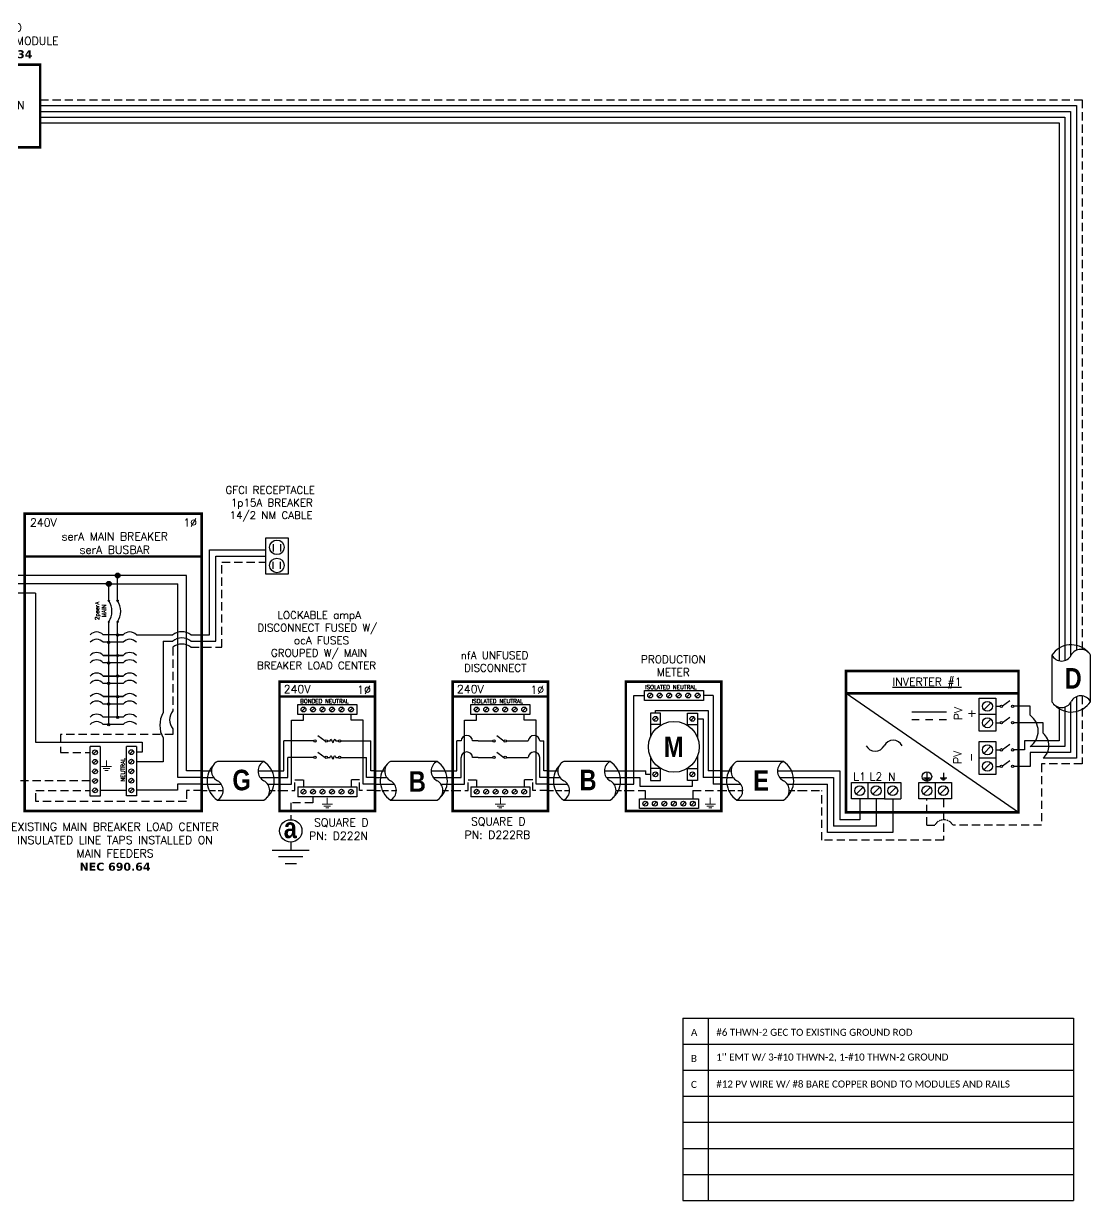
# Model space of a CAD drawing. Header units: feet. Extents: x 16899 to 17659, y 16037 to 16575.
# Drawn here: x 17172 to 17659, y 16038 to 16575 of the extents above; entities that cross this region are included whole.
import ezdxf

# ---------------------------------------------------------------- set-up
doc = ezdxf.new("R2010")
doc.units = ezdxf.units.FT
doc.header["$MEASUREMENT"] = 0
doc.linetypes.add('HIDDEN', pattern=[0.375, 0.25, -0.125])
doc.layers.add('TEXT', color=7, linetype='Continuous')
doc.layers.add('Z - TITLEBLOCK TXT', color=7, linetype='Continuous')
doc.styles.add('ONE LINE TXT', font='techb___.ttf')
doc.styles.get("Standard").update_dxf_attribs({"font": 'simplex.shx'})

# ---------------------------------------------------------------- blocks, each defined once
blk = doc.blocks.new('8x8box')
at = {"lineweight": 50, "const_width": 1.19}
blk.add_lwpolyline([(37.78, 0), (0, 0), (0, 37.78), (37.78, 37.78)], close=True, dxfattribs=at)
at = {"color": 1, "char_height": 3.6576, "attachment_point": 5}
for s, width, insert in [(' \\PMOUNTED \\PUNDER SOLAR MODULE\\P{\\fVerdana|b1|i0|c0|p34;NEC 690.34}', 73.0127, (18.01, 51.7)), ('8"x8"  JUNCTION BOX ', 0.4767, (19.03, 19.26))]:
    blk.add_mtext_dynamic_manual_height_columns(s, width=width, gutter_width=7.17, heights=[0], dxfattribs=dict(at, insert=insert))
blk = doc.blocks.new('*U12')
at = {"color": 7, "linetype": 'Continuous'}
for p, q in [((-7.14, 13.31), (-28.39, 13.31)), ((-28.39, -4.31), (-7.14, -4.31))]:
    blk.add_line(p, q, dxfattribs=at)
at = {"color": 7}
for p, q in [((-35.53, 9), (-31.05, 9)), ((-9.81, 9), (0, 9))]:
    blk.add_line(p, q, dxfattribs=at)
at = {"color": 10}
for p, q in [((-35.53, 6), (-30.11, 6)), ((-8.87, 6), (0, 6))]:
    blk.add_line(p, q, dxfattribs=at)
at = {"color": 253}
for p, q in [((-35.53, 3), (-26.66, 3)), ((-5.41, 3), (0, 3))]:
    blk.add_line(p, q, dxfattribs=at)
at = {"color": 92, "linetype": 'HIDDEN', "ltscale": 10}
for p, q in [((-4.48, 0), (0, 0)), ((-35.53, 0), (-25.72, 0))]:
    blk.add_line(p, q, dxfattribs=at)
at = {"color": 7, "linetype": 'Continuous'}
for centre, start, end in [((-22.54, 4.5), 133.9732, 236.4265), ((-12.99, 4.5), 313.9732, 56.4265)]:
    blk.add_arc(centre, 10.58, start, end, dxfattribs=at)
at = {"linetype": 'Continuous'}
for centre, start, end in [((-26.08, 8.91), 117.6639, 242.3361), ((-4.83, 8.91), 117.6639, 242.3361), ((-30.7, 0.09), 297.6639, 62.3361), ((-9.45, 0.09), 297.6639, 62.3361)]:
    blk.add_arc(centre, 4.98, start, end, dxfattribs=at)
blk = doc.blocks.new('unfusedDisconnect')
at = {"lineweight": 50}
blk.add_line((-43.61, 43.06), (0, 43.06), dxfattribs=at)
at = {"color": 1, "linetype": 'Continuous'}
for p, q in [((-35.27, 34.78), (-35.27, 39.32)), ((-35.27, 39.32), (-8.32, 39.32)), ((-8.32, 39.32), (-8.32, 34.78)), ((-8.32, 34.78), (-35.27, 34.78)), ((-31.89, 22.73), (-25.32, 22.73)), ((-23.43, 25.18), (-20.16, 22.74)), ((-19.08, 22.73), (-11.7, 22.73)), ((-23.43, 17.65), (-20.16, 15.2)), ((-31.89, 15.2), (-25.32, 15.2)), ((-19.08, 15.2), (-11.7, 15.19)), ((-35.27, 1.76), (-8.32, 1.76)), ((-35.27, 1.76), (-35.27, -2.78)), ((-8.32, 1.76), (-8.32, -2.78)), ((-8.32, -2.78), (-35.27, -2.78))]:
    blk.add_line(p, q, dxfattribs=at)
at = {"color": 4, "linetype": 'Continuous'}
for p, q in [((-31.89, 37.83), (-33.46, 36.26)), ((-27.53, 37.83), (-29.11, 36.26)), ((-23.18, 37.83), (-24.76, 36.26)), ((-18.83, 37.83), (-20.41, 36.26)), ((-14.48, 37.83), (-16.06, 36.26)), ((-10.13, 37.83), (-11.7, 36.26)), ((-31.89, 0.28), (-33.46, -1.3)), ((-27.53, 0.28), (-29.11, -1.3)), ((-23.18, 0.28), (-24.76, -1.3)), ((-18.83, 0.28), (-20.41, -1.3)), ((-14.48, 0.28), (-16.06, -1.3)), ((-10.13, 0.28), (-11.7, -1.3))]:
    blk.add_line(p, q, dxfattribs=at)
at = {"color": 253, "linetype": 'Continuous'}
for p, q in [((-32.67, 32.17), (-32.67, 34.78)), ((-10.92, 32.17), (-10.92, 34.78)), ((-38.16, 3), (-38.16, 32.17)), ((-38.16, 32.17), (-32.67, 32.17)), ((-5.43, 32.17), (-10.92, 32.17)), ((-5.43, 3), (-5.43, 32.17)), ((-43.61, 3), (-38.16, 3)), ((0, 3), (-5.43, 3))]:
    blk.add_line(p, q, dxfattribs=at)
at = {"color": 7, "linetype": 'Continuous'}
for p, q in [((-41.66, 9), (-41.66, 22.73)), ((-39.8, 22.73), (-41.66, 22.73)), ((-31.89, 22.73), (-34.52, 22.73)), ((-11.7, 22.73), (-9.07, 22.73)), ((-3.79, 22.73), (-1.93, 22.73)), ((-1.93, 9), (-1.93, 22.73))]:
    blk.add_line(p, q, dxfattribs=at)
at = {"color": 10, "linetype": 'Continuous'}
for p, q in [((-39.8, 6), (-39.8, 15.2)), ((-31.89, 15.2), (-34.52, 15.2)), ((-11.7, 15.2), (-9.07, 15.2)), ((-3.79, 6), (-3.79, 15.2)), ((-43.61, 6), (-39.8, 6)), ((0, 6), (-3.79, 6))]:
    blk.add_line(p, q, dxfattribs=at)
at = {"color": 7}
for p, q in [((-43.61, 9), (-41.66, 9)), ((0, 9), (-1.93, 9))]:
    blk.add_line(p, q, dxfattribs=at)
at = {"color": 92, "linetype": 'HIDDEN', "ltscale": 15}
for p, q in [((-43.61, 0), (-36.58, 0)), ((-36.58, 0), (-36.58, 4.9)), ((-36.58, 4.9), (-32.67, 4.9)), ((-32.67, 4.9), (-32.67, 1.76)), ((-7.01, 4.9), (-10.92, 4.9)), ((-10.92, 4.9), (-10.92, 1.76)), ((-7.01, 0), (-7.01, 4.9)), ((0, 0), (-7.01, 0))]:
    blk.add_line(p, q, dxfattribs=at)
at = {"lineweight": 50, "const_width": 1.19}
blk.add_lwpolyline([(-43.61, -9.34), (-43.61, 49.84), (0, 49.84), (0, -9.34)], close=True, dxfattribs=at)
at = {"color": 92, "linetype": 'Continuous', "lineweight": 5, "ltscale": 0.05, "flags": 128}
for points in [[(-21.8, -3.32), (-21.8, -6.17)], [(-24.14, -6.17), (-19.45, -6.17)], [(-20.27, -7.03), (-23.32, -7.03)], [(-21.08, -7.9), (-22.51, -7.9)]]:
    blk.add_lwpolyline(points, dxfattribs=at)
at = {"color": 4, "linetype": 'Continuous'}
for centre in [(-32.67, 37.05), (-28.32, 37.05), (-23.97, 37.05), (-19.62, 37.05), (-15.27, 37.05), (-10.92, 37.05), (-32.67, -0.51), (-28.32, -0.51), (-23.97, -0.51), (-19.62, -0.51), (-15.27, -0.51), (-10.92, -0.51)]:
    blk.add_circle(centre, 1.11, dxfattribs=at)
at = {"color": 1, "linetype": 'Continuous'}
for centre in [(-24.78, 22.73), (-19.62, 22.73), (-24.78, 15.2), (-19.62, 15.2)]:
    blk.add_circle(centre, 0.541, dxfattribs=at)
at = {"color": 7, "linetype": 'Continuous'}
for centre in [(-37.16, 22.58), (-6.43, 22.58)]:
    blk.add_arc(centre, 2.64, 3.2819, 176.7181, dxfattribs=at)
at = {"color": 10, "linetype": 'Continuous'}
for centre in [(-37.16, 15.04), (-6.43, 15.04)]:
    blk.add_arc(centre, 2.64, 3.2819, 176.7181, dxfattribs=at)
at = {"color": 4, "linetype": 'Continuous'}
blk.add_text('ISOLATED NEUTRAL', height=1.8743, dxfattribs=at).set_placement((-34.91, 39.97))
at = {"color": 1}
for s, width, gutter_width, heights, insert, char_height, attachment_point in [('\\A1;\\pi15.271;nfA UNFUSED \\P\\pi16.834;DISCONNECT', 64.922, 0, [11.89], (-55.21, 63.58), 3.4544, 1), ('240V', 0.1481, 0.75, [0], (-35.55, 46.4), 3.658, 5), ('1∅', 0.1481, 0.75, [0], (-4.98, 46.1), 3.658, 5), ('\\A1;\\pi11.999,t30.287;SQUARE D\\P\\pi9.0377,t27.326;PN: D222RB', 51.6906, 0.203, [45.94], (-47.25, -12.27), 3.6576, 1)]:
    blk.add_mtext_dynamic_manual_height_columns(s, width=width, gutter_width=gutter_width, heights=heights, dxfattribs=dict(at, insert=insert, char_height=char_height, attachment_point=attachment_point))
blk = doc.blocks.new('*U21')
at = {"color": 7}
for name, p in [('unfusedDisconnect', (0, 0)), ('*U12', (-43.61, 0))]:
    blk.add_blockref(name, p, dxfattribs=at)
at = {"layer": 'Z - TITLEBLOCK TXT', "color": 1, "linetype": 'Continuous', "insert": (-63.63, 8.88), "char_height": 9.3833, "attachment_point": 1, "style": 'ONE LINE TXT'}
blk.add_mtext_dynamic_manual_height_columns('{\\W1;\\C256;B}', width=0.1385, gutter_width=2.13, heights=[0], dxfattribs=at)
blk = doc.blocks.new('fusedDisconnect')
at = {"lineweight": 50}
blk.add_line((-43.61, 43.06), (0, 43.06), dxfattribs=at)
at = {"color": 1, "linetype": 'Continuous'}
for p, q in [((-35.27, 34.78), (-35.27, 39.32)), ((-35.27, 39.32), (-8.32, 39.32)), ((-8.32, 39.32), (-8.32, 34.78)), ((-8.32, 34.78), (-35.27, 34.78)), ((-26.07, 25.18), (-22.81, 22.74)), ((-21.73, 22.73), (-20.49, 22.73)), ((-17.94, 22.73), (-16.7, 22.73)), ((-26.07, 17.65), (-22.81, 15.2)), ((-21.73, 15.2), (-20.49, 15.2)), ((-17.94, 15.2), (-16.7, 15.2)), ((-35.27, 1.76), (-8.32, 1.76)), ((-35.27, 1.76), (-35.27, -2.78)), ((-8.32, 1.76), (-8.32, -2.78)), ((-8.32, -2.78), (-35.27, -2.78))]:
    blk.add_line(p, q, dxfattribs=at)
at = {"color": 4, "linetype": 'Continuous'}
for p, q in [((-31.89, 37.83), (-33.46, 36.26)), ((-27.53, 37.83), (-29.11, 36.26)), ((-23.18, 37.83), (-24.76, 36.26)), ((-18.83, 37.83), (-20.41, 36.26)), ((-14.48, 37.83), (-16.06, 36.26)), ((-10.13, 37.83), (-11.7, 36.26)), ((-31.89, 0.28), (-33.46, -1.3)), ((-27.53, 0.28), (-29.11, -1.3)), ((-23.18, 0.28), (-24.76, -1.3)), ((-18.83, 0.28), (-20.41, -1.3)), ((-14.48, 0.28), (-16.06, -1.3)), ((-10.13, 0.28), (-11.7, -1.3))]:
    blk.add_line(p, q, dxfattribs=at)
at = {"color": 253, "linetype": 'Continuous'}
for p, q in [((-32.67, 32.17), (-32.67, 34.78)), ((-10.92, 32.17), (-10.92, 34.78)), ((-38.16, 3), (-38.16, 32.17)), ((-38.16, 32.17), (-32.67, 32.17)), ((-5.43, 32.17), (-10.92, 32.17)), ((-5.43, 3), (-5.43, 32.17)), ((-43.61, 3), (-38.16, 3)), ((0, 3), (-5.43, 3))]:
    blk.add_line(p, q, dxfattribs=at)
at = {"color": 7, "linetype": 'Continuous'}
for p, q in [((-27.97, 22.73), (-41.66, 22.73)), ((-41.66, 9), (-41.66, 22.73)), ((-15.62, 22.73), (-1.93, 22.73)), ((-1.93, 9), (-1.93, 22.73))]:
    blk.add_line(p, q, dxfattribs=at)
at = {"color": 10, "linetype": 'Continuous'}
for p, q in [((-27.97, 15.2), (-39.8, 15.2)), ((-39.8, 6), (-39.8, 15.2)), ((-15.62, 15.2), (-3.79, 15.19)), ((-3.79, 6), (-3.79, 15.2)), ((-43.61, 6), (-39.8, 6)), ((0, 6), (-3.79, 6))]:
    blk.add_line(p, q, dxfattribs=at)
at = {"color": 7}
for p, q in [((-43.61, 9), (-41.66, 9)), ((0, 9), (-1.93, 9))]:
    blk.add_line(p, q, dxfattribs=at)
at = {"color": 92, "linetype": 'HIDDEN', "ltscale": 15}
for p, q in [((-43.61, 0), (-36.58, 0)), ((-36.58, 0), (-36.58, 4.9)), ((-36.58, 4.9), (-32.67, 4.9)), ((-32.67, 4.9), (-32.67, 1.76)), ((-7.01, 4.9), (-10.92, 4.9)), ((-10.92, 4.9), (-10.92, 1.76)), ((-7.01, 0), (-7.01, 4.9)), ((0, 0), (-7.01, 0)), ((-28.32, -2.78), (-28.32, -5.55)), ((-28.32, -5.55), (-38.48, -5.55)), ((-38.48, -5.55), (-38.48, -13.28)), ((-38.48, -23.51), (-38.48, -27.17))]:
    blk.add_line(p, q, dxfattribs=at)
at = {"lineweight": 50, "const_width": 1.19}
blk.add_lwpolyline([(-43.61, -9.34), (-43.61, 49.84), (0, 49.84), (0, -9.34)], close=True, dxfattribs=at)
at = {"color": 92, "linetype": 'Continuous', "lineweight": 5, "ltscale": 0.05, "flags": 128}
for points in [[(-21.8, -3.32), (-21.8, -6.17)], [(-24.14, -6.17), (-19.45, -6.17)], [(-20.27, -7.03), (-23.32, -7.03)], [(-21.08, -7.9), (-22.51, -7.9)]]:
    blk.add_lwpolyline(points, dxfattribs=at)
at = {"color": 92, "linetype": 'Continuous', "ltscale": 4, "flags": 128}
for points in [[(-46.96, -27.17), (-30, -27.17)], [(-32.93, -30.31), (-44.02, -30.31)], [(-35.87, -33.46), (-41.08, -33.46)]]:
    blk.add_lwpolyline(points, dxfattribs=at)
at = {"color": 4, "linetype": 'Continuous'}
for centre in [(-32.67, 37.05), (-28.32, 37.05), (-23.97, 37.05), (-19.62, 37.05), (-15.27, 37.05), (-10.92, 37.05), (-32.67, -0.51), (-28.32, -0.51), (-23.97, -0.51), (-19.62, -0.51), (-15.27, -0.51), (-10.92, -0.51)]:
    blk.add_circle(centre, 1.11, dxfattribs=at)
at = {"color": 1, "linetype": 'Continuous'}
for centre in [(-27.43, 22.73), (-22.27, 22.73), (-16.16, 22.73), (-27.43, 15.2), (-22.27, 15.2), (-16.16, 15.19)]:
    blk.add_circle(centre, 0.541, dxfattribs=at)
at = {"color": 7, "linetype": 'Continuous'}
blk.add_circle((-38.48, -18.39), 5.11, dxfattribs=at)
at = {"color": 1, "linetype": 'Continuous'}
for points in [[(-20.49, 22.73), (-20.12, 23.49), (-19.22, 21.97), (-18.39, 23.49), (-17.94, 22.73)], [(-20.49, 15.2), (-20.12, 15.96), (-19.22, 14.43), (-18.39, 15.96), (-17.94, 15.2)]]:
    blk.add_spline(points, degree=3, dxfattribs=at)
at = {"color": 4, "linetype": 'Continuous'}
blk.add_text('BONDED NEUTRAL', height=1.8743, dxfattribs=at).set_placement((-34.19, 39.97))
at = {"color": 1}
for s, width, gutter_width, heights, insert, char_height, attachment_point in [('\\A1;\\pi14.315;LOCKABLE ampA \\P\\pi5.1859;DISCONNECT FUSED W/ \\P\\pi21.882;ocA FUSES\\P\\pi11.355;GROUPED W/ MAIN \\P\\pi4.9392;BREAKER LOAD CENTER', 71.8931, 92.23, [38.55], (-58.88, 81.95), 3.4544, 1), ('240V', 0.1481, 0.75, [0], (-35.55, 46.4), 3.658, 5), ('1∅', 0.1481, 0.75, [0], (-4.98, 46.1), 3.658, 5), ('\\A1;\\pi7.3884,t25.676;SQUARE D\\P\\pi5.1241,t23.412;PN: D222N', 35.0816, 28.88, [13.54], (-35.24, -12.75), 3.6576, 1)]:
    blk.add_mtext_dynamic_manual_height_columns(s, width=width, gutter_width=gutter_width, heights=heights, dxfattribs=dict(at, insert=insert, char_height=char_height, attachment_point=attachment_point))
at = {"color": 1, "linetype": 'Continuous', "insert": (-41.67, -12.34), "char_height": 9.3833, "attachment_point": 1, "style": 'ONE LINE TXT'}
blk.add_mtext_dynamic_manual_height_columns('{\\W1;\\C256;a}', width=0.1385, gutter_width=2.13, heights=[0], dxfattribs=at)
blk = doc.blocks.new('*U18')
at = {"color": 7, "linetype": 'Continuous'}
for p, q in [((-7.14, 13.31), (-28.39, 13.31)), ((-28.39, -4.31), (-7.14, -4.31))]:
    blk.add_line(p, q, dxfattribs=at)
at = {"color": 7}
for p, q in [((-35.53, 9), (-31.05, 9)), ((-9.81, 9), (0, 9))]:
    blk.add_line(p, q, dxfattribs=at)
at = {"color": 10}
for p, q in [((-35.53, 6), (-30.11, 6)), ((-8.87, 6), (0, 6))]:
    blk.add_line(p, q, dxfattribs=at)
at = {"color": 253}
for p, q in [((-35.53, 3), (-26.66, 3)), ((-5.41, 3), (0, 3))]:
    blk.add_line(p, q, dxfattribs=at)
at = {"color": 92, "linetype": 'HIDDEN', "ltscale": 10}
for p, q in [((-4.48, 0), (0, 0)), ((-35.53, 0), (-25.72, 0))]:
    blk.add_line(p, q, dxfattribs=at)
at = {"color": 7, "linetype": 'Continuous'}
for centre, start, end in [((-22.54, 4.5), 133.9732, 236.4265), ((-12.99, 4.5), 313.9732, 56.4265)]:
    blk.add_arc(centre, 10.58, start, end, dxfattribs=at)
at = {"linetype": 'Continuous'}
for centre, start, end in [((-26.08, 8.91), 117.6639, 242.3361), ((-4.83, 8.91), 117.6639, 242.3361), ((-30.7, 0.09), 297.6639, 62.3361), ((-9.45, 0.09), 297.6639, 62.3361)]:
    blk.add_arc(centre, 4.98, start, end, dxfattribs=at)
blk = doc.blocks.new('*U19')
at = {"color": 7}
for name, p in [('fusedDisconnect', (0, 0)), ('*U18', (-43.61, 0))]:
    blk.add_blockref(name, p, dxfattribs=at)
blk = doc.blocks.new('productionMeter')
at = {"color": 253, "linetype": 'Continuous'}
for p, q in [((-39.9, 3), (-39.9, 43.45)), ((-39.9, 43.45), (-35.13, 43.45)), ((-3.71, 43.45), (-8.18, 43.45)), ((-3.71, 43.45), (-3.71, 3)), ((-43.61, 3), (-39.9, 3)), ((0, 3), (-3.71, 3))]:
    blk.add_line(p, q, dxfattribs=at)
at = {"color": 1, "linetype": 'Continuous'}
for p, q in [((-35.13, 41.18), (-35.13, 45.72)), ((-35.13, 45.72), (-8.18, 45.72)), ((-8.18, 45.72), (-8.18, 41.18)), ((-8.18, 41.18), (-35.13, 41.18)), ((-32.38, 35.4), (-32.38, 24.5)), ((-27.84, 35.4), (-32.38, 35.4)), ((-27.84, 29.86), (-27.84, 35.4)), ((-15.47, 29.86), (-15.47, 35.4)), ((-15.47, 35.4), (-10.93, 35.4)), ((-10.93, 35.4), (-10.93, 24.5)), ((-27.84, 30.21), (-32.38, 30.21)), ((-15.47, 30.21), (-10.93, 30.21)), ((-32.38, 15.55), (-32.38, 4.64)), ((-10.93, 15.55), (-10.93, 4.64)), ((-27.84, 10.04), (-32.38, 10.04)), ((-27.84, 4.64), (-27.84, 10.18)), ((-15.47, 4.64), (-15.47, 10.18)), ((-15.47, 10.04), (-10.93, 10.04)), ((-32.38, 4.64), (-27.84, 4.64)), ((-10.93, 4.64), (-15.47, 4.64)), ((-37.32, -8.24), (-37.32, -3.7)), ((-37.32, -3.7), (-10.37, -3.7)), ((-10.37, -3.7), (-10.37, -8.24)), ((-10.37, -8.24), (-37.32, -8.24))]:
    blk.add_line(p, q, dxfattribs=at)
at = {"color": 4, "linetype": 'Continuous'}
for p, q in [((-31.74, 44.23), (-33.32, 42.66)), ((-27.39, 44.23), (-28.97, 42.66)), ((-23.04, 44.23), (-24.62, 42.66)), ((-18.69, 44.23), (-20.26, 42.66)), ((-14.34, 44.23), (-15.91, 42.66)), ((-9.99, 44.23), (-11.56, 42.66)), ((-29.33, 33.59), (-30.9, 32.02)), ((-12.41, 33.59), (-13.98, 32.02)), ((-29.33, 8.23), (-30.9, 6.66)), ((-12.41, 8.23), (-13.98, 6.66)), ((-33.93, -5.19), (-35.51, -6.76)), ((-29.58, -5.19), (-31.15, -6.76)), ((-25.23, -5.19), (-26.8, -6.76)), ((-20.88, -5.19), (-22.45, -6.76)), ((-16.53, -5.19), (-18.1, -6.76)), ((-12.18, -5.19), (-13.75, -6.76))]:
    blk.add_line(p, q, dxfattribs=at)
at = {"color": 7}
for p, q in [((-30.11, 35.4), (-30.11, 36.59)), ((-30.11, 36.59), (-5.98, 36.59)), ((-5.98, 36.59), (-5.98, 9)), ((-43.61, 9), (-34.54, 9)), ((-34.54, 7.44), (-34.54, 9)), ((-32.38, 7.44), (-34.54, 7.44)), ((0, 9), (-5.98, 9))]:
    blk.add_line(p, q, dxfattribs=at)
at = {"color": 10, "linetype": 'Continuous'}
for p, q in [((-10.93, 32.81), (-8.25, 32.81)), ((-8.25, 32.81), (-8.25, 6)), ((-43.61, 6), (-37.24, 6)), ((-37.24, 6), (-37.24, 2.05)), ((0, 6), (-8.25, 6)), ((-37.24, 2.05), (-13.2, 2.05)), ((-13.2, 2.05), (-13.2, 4.64))]:
    blk.add_line(p, q, dxfattribs=at)
at = {"color": 92, "linetype": 'HIDDEN', "ltscale": 15}
for p, q in [((-43.61, 0), (-34.72, 0)), ((-12.97, 0), (-12.97, -3.7)), ((-12.97, 0), (0, 0)), ((-34.72, 0), (-34.72, -3.7))]:
    blk.add_line(p, q, dxfattribs=at)
at = {"lineweight": 50, "const_width": 1.19}
blk.add_lwpolyline([(-43.61, -9.34), (-43.61, 49.84), (0, 49.84), (0, -9.34)], close=True, dxfattribs=at)
at = {"color": 92, "linetype": 'Continuous', "lineweight": 5, "ltscale": 0.05, "flags": 128}
for points in [[(-5.04, -3.33), (-5.04, -6.18)], [(-2.7, -6.18), (-7.38, -6.18)], [(-6.57, -7.05), (-3.51, -7.05)], [(-5.76, -7.91), (-4.32, -7.91)]]:
    blk.add_lwpolyline(points, dxfattribs=at)
at = {"color": 4, "linetype": 'Continuous'}
for centre in [(-32.53, 43.45), (-28.18, 43.45), (-23.83, 43.45), (-19.48, 43.45), (-15.13, 43.45), (-10.78, 43.45), (-30.11, 32.81), (-13.2, 32.81), (-30.11, 7.44), (-13.2, 7.44), (-34.72, -5.97), (-30.37, -5.97), (-26.02, -5.97), (-21.67, -5.97), (-17.32, -5.97), (-12.97, -5.97)]:
    blk.add_circle(centre, 1.11, dxfattribs=at)
at = {"linetype": 'Continuous'}
blk.add_circle((-21.65, 20.02), 11.62, dxfattribs=at)
at = {"color": 4, "linetype": 'Continuous'}
blk.add_text('ISOLATED NEUTRAL', height=1.8743, dxfattribs=at).set_placement((-34.77, 46.37))
at = {"color": 253, "linetype": 'Continuous', "style": 'ONE LINE TXT'}
blk.add_text('M', height=9.38, dxfattribs=at).set_placement((-26.21, 15.31))
at = {"color": 1, "insert": (-21.93, 57.08), "char_height": 3.5433, "attachment_point": 5}
blk.add_mtext_dynamic_manual_height_columns('PRODUCTION METER', width=1.3203, gutter_width=7.17, heights=[0], dxfattribs=at)
blk = doc.blocks.new('*U16')
at = {"color": 7}
blk.add_blockref('productionMeter', (0, 0), dxfattribs=at)
blk = doc.blocks.new('lineTapPanel')
at = {"linetype": 'Continuous'}
h = blk.add_hatch(color=254, dxfattribs=at)
h.dxf.hatch_style = 1
edge = h.paths.add_edge_path()
edge.add_arc((-38.44, 98.34), 1.11, 0, 360)
h = blk.add_hatch(color=254, dxfattribs=at)
h.dxf.hatch_style = 1
edge = h.paths.add_edge_path()
edge.add_arc((-42.47, 94.51), 1.11, 0, 360)
h = blk.add_hatch(color=1, dxfattribs=at)
h.dxf.hatch_style = 1
edge = h.paths.add_edge_path()
edge.add_arc((-42.47, 86.8), 0.291, 0, 360)
h = blk.add_hatch(color=1, dxfattribs=at)
h.dxf.hatch_style = 1
edge = h.paths.add_edge_path()
edge.add_arc((-38.44, 86.8), 0.291, 0, 360)
h = blk.add_hatch(color=1, dxfattribs=at)
h.dxf.hatch_style = 1
edge = h.paths.add_edge_path()
edge.add_arc((-42.47, 77.16), 0.291, 0, 360)
h = blk.add_hatch(color=1, dxfattribs=at)
h.dxf.hatch_style = 1
edge = h.paths.add_edge_path()
edge.add_arc((-38.44, 77.16), 0.291, 0, 360)
h = blk.add_hatch(color=1, dxfattribs=at)
h.dxf.hatch_style = 1
edge = h.paths.add_edge_path()
edge.add_arc((-38.44, 71.16), 0.528, 0, 360)
h = blk.add_hatch(color=1, dxfattribs=at)
h.dxf.hatch_style = 1
edge = h.paths.add_edge_path()
edge.add_arc((-42.47, 67.78), 0.528, 0, 360)
h = blk.add_hatch(color=1, dxfattribs=at)
h.dxf.hatch_style = 1
edge = h.paths.add_edge_path()
edge.add_arc((-38.44, 61.76), 0.528, 0, 360)
h = blk.add_hatch(color=1, dxfattribs=at)
h.dxf.hatch_style = 1
edge = h.paths.add_edge_path()
edge.add_arc((-42.47, 58.38), 0.528, 0, 360)
h = blk.add_hatch(color=1, dxfattribs=at)
h.dxf.hatch_style = 1
edge = h.paths.add_edge_path()
edge.add_arc((-42.47, 48.98), 0.528, 0, 360)
h = blk.add_hatch(color=1, dxfattribs=at)
h.dxf.hatch_style = 1
edge = h.paths.add_edge_path()
edge.add_arc((-38.44, 52.36), 0.528, 0, 360)
h = blk.add_hatch(color=1, dxfattribs=at)
h.dxf.hatch_style = 1
edge = h.paths.add_edge_path()
edge.add_arc((-38.44, 42.95), 0.528, 0, 360)
h = blk.add_hatch(color=1, dxfattribs=at)
h.dxf.hatch_style = 1
edge = h.paths.add_edge_path()
edge.add_arc((-42.47, 39.58), 0.528, 0, 360)
h = blk.add_hatch(color=1, dxfattribs=at)
h.dxf.hatch_style = 1
edge = h.paths.add_edge_path()
edge.add_arc((-38.44, 33.55), 0.528, 0, 360)
h = blk.add_hatch(color=1, dxfattribs=at)
h.dxf.hatch_style = 1
edge = h.paths.add_edge_path()
edge.add_arc((-42.47, 30.17), 0.528, 0, 360)
at = {"color": 155, "true_color": 0x647190}
blk.add_line((-80.92, 126.59), (0, 126.59), dxfattribs=at)
at = {"color": 253, "linetype": 'Continuous'}
for p, q in [((-100.73, 90.2), (-100.73, 109.7)), ((-76.04, 90.2), (-100.73, 90.2)), ((-76.04, 90.2), (-76.04, 22.16)), ((-76.04, 22.16), (-27.25, 22.16)), ((-27.25, 22.16), (-27.25, 17.57)), ((-27.25, 17.57), (-29.89, 17.57)), ((-11.01, 0.16), (-29.89, 0.16)), ((0, 3), (-11.01, 3)), ((-11.01, 3), (-11.01, 0.16))]:
    blk.add_line(p, q, dxfattribs=at)
at = {"color": 10, "linetype": 'Continuous'}
for p, q in [((-94.24, 94.51), (-94.24, 109.7)), ((-43.58, 94.51), (-94.24, 94.51)), ((-42.47, 87.09), (-42.47, 93.4)), ((-41.36, 94.51), (-10.98, 94.51)), ((-10.98, 6), (-10.98, 94.51)), ((-42.47, 30.17), (-42.47, 76.87)), ((-35.88, 67.78), (-45.04, 67.78)), ((-35.88, 58.38), (-45.04, 58.38)), ((-35.88, 48.98), (-45.04, 48.98)), ((-35.88, 39.58), (-45.04, 39.58)), ((-35.88, 30.17), (-45.04, 30.17)), ((0, 6), (-10.98, 6))]:
    blk.add_line(p, q, dxfattribs=at)
at = {"color": 7, "linetype": 'Continuous'}
for p, q in [((-87.75, 98.34), (-87.75, 109.7)), ((-39.56, 98.34), (-87.75, 98.34)), ((-38.44, 87.09), (-38.44, 97.23)), ((-6.96, 9), (-6.96, 98.34)), ((-38.44, 61.76), (-38.44, 76.87)), ((-35.88, 71.16), (-45.04, 71.16)), ((-38.44, 71.16), (-35.88, 71.16)), ((-45.04, 61.76), (-35.88, 61.76)), ((-35.88, 61.76), (-45.04, 61.76)), ((-38.44, 52.36), (-38.44, 61.76)), ((-45.04, 52.36), (-35.88, 52.36)), ((-35.88, 52.36), (-45.04, 52.36)), ((-38.44, 42.95), (-38.44, 52.36)), ((-45.04, 42.95), (-35.88, 42.95)), ((-35.88, 42.95), (-45.04, 42.95)), ((-38.44, 33.55), (-38.44, 42.95)), ((-35.88, 33.55), (-45.04, 33.55))]:
    blk.add_line(p, q, dxfattribs=at)
at = {"lineweight": 50}
blk.add_line((-80.92, 106.95), (0, 106.95), dxfattribs=at)
at = {"color": 7}
for p, q in [((-6.96, 98.34), (-37.33, 98.34)), ((0, 9), (-6.96, 9))]:
    blk.add_line(p, q, dxfattribs=at)
at = {"color": 1, "linetype": 'Continuous'}
for p, q in [((-51.03, -2.51), (-51.03, 20.23)), ((-46.49, 20.23), (-51.03, 20.23)), ((-46.49, 20.23), (-46.49, -2.51)), ((-34.43, -2.43), (-34.43, 20.16)), ((-29.89, 20.16), (-34.43, 20.16)), ((-29.89, 20.16), (-29.89, -2.43)), ((-46.49, -2.51), (-51.03, -2.51)), ((-29.89, -2.43), (-34.43, -2.43))]:
    blk.add_line(p, q, dxfattribs=at)
at = {"color": 4, "linetype": 'Continuous'}
for p, q in [((-47.97, 18.28), (-49.55, 16.71)), ((-31.37, 18.35), (-32.94, 16.78)), ((-47.97, 13.93), (-49.55, 12.36)), ((-31.37, 14), (-32.94, 12.43)), ((-47.97, 9.58), (-49.55, 8.01)), ((-31.37, 9.65), (-32.94, 8.08)), ((-47.97, 5.23), (-49.55, 3.66)), ((-47.97, 0.88), (-49.55, -0.69)), ((-31.37, 5.3), (-32.94, 3.73)), ((-31.37, 0.95), (-32.94, -0.62))]:
    blk.add_line(p, q, dxfattribs=at)
at = {"color": 92, "linetype": 'HIDDEN', "ltscale": 15}
for p, q in [((-51.03, 4.44), (-106.89, 4.44)), ((-106.89, 4.44), (-106.89, -4.87)), ((-75.84, -4.96), (-75.84, 0.09)), ((-75.84, 0.09), (-51.03, 0.09)), ((0, 0), (-6.96, 0)), ((-6.96, -4.96), (-75.84, -4.96)), ((-6.96, 0), (-6.96, -4.96)), ((-106.89, -15.1), (-106.89, -24.84))]:
    blk.add_line(p, q, dxfattribs=at)
at = {"color": 92, "linetype": 'Continuous', "ltscale": 15}
blk.add_line((-34.43, 0.09), (-46.49, 0.09), dxfattribs=at)
at = {"lineweight": 50, "const_width": 1.19}
for points in [[(-103.67, 109.7), (-103.67, 126.59), (-84.82, 126.59), (-84.82, 109.7)], [(-80.92, -9.3), (-80.92, 126.59), (0, 126.59), (0, -9.3)]]:
    blk.add_lwpolyline(points, close=True, dxfattribs=at)
at = {"color": 92, "linetype": 'Continuous', "lineweight": 5, "ltscale": 0.05, "flags": 128}
for points in [[(-45.88, 10.97), (-41.2, 10.97)], [(-43.54, 13.81), (-43.54, 10.97)], [(-42.01, 10.1), (-45.07, 10.1)], [(-42.82, 9.23), (-44.25, 9.23)]]:
    blk.add_lwpolyline(points, dxfattribs=at)
at = {"color": 92, "linetype": 'Continuous', "ltscale": 4, "flags": 128}
for points in [[(-115.37, -24.84), (-98.41, -24.84)], [(-101.35, -27.98), (-112.43, -27.98)], [(-104.29, -31.12), (-109.49, -31.12)]]:
    blk.add_lwpolyline(points, dxfattribs=at)
at = {"linetype": 'Continuous'}
blk.add_circle((-94.24, 118.15), 7.15, dxfattribs=at)
at = {"color": 7, "linetype": 'Continuous'}
for centre, radius in [((-38.44, 98.34), 1.11), ((-38.44, 98.34), 1.11), ((-42.47, 94.51), 1.11), ((-106.89, -9.99), 5.11)]:
    blk.add_circle(centre, radius, dxfattribs=at)
at = {"color": 1, "linetype": 'Continuous'}
for centre, radius in [((-42.47, 86.8), 0.291), ((-38.44, 86.8), 0.291), ((-42.47, 77.16), 0.291), ((-38.44, 77.16), 0.291), ((-38.44, 71.16), 0.528), ((-42.47, 67.78), 0.528), ((-38.44, 61.76), 0.528), ((-42.47, 58.38), 0.528), ((-42.47, 48.98), 0.528), ((-38.44, 52.36), 0.528), ((-38.44, 42.95), 0.528), ((-42.47, 39.58), 0.528), ((-38.44, 33.55), 0.528), ((-42.47, 30.17), 0.528)]:
    blk.add_circle(centre, radius, dxfattribs=at)
at = {"color": 4, "linetype": 'Continuous'}
for centre in [(-48.76, 17.49), (-32.16, 17.57), (-48.76, 13.14), (-32.16, 13.21), (-48.76, 8.79), (-48.76, 4.44), (-32.16, 8.86), (-32.16, 4.51), (-48.76, 0.09), (-32.16, 0.16)]:
    blk.add_circle(centre, 1.11, dxfattribs=at)
at = {"color": 1, "linetype": 'Continuous'}
for centre, radius, start, end in [((-50.14, 81.98), 9.06, 327.8708, 32.1292), ((-46.11, 81.98), 9.06, 327.8708, 32.1292), ((-48.03, 68.62), 3.93, 40.3392, 139.6608), ((-32.88, 68.62), 3.93, 40.3392, 139.6608), ((-48.03, 65.24), 3.93, 40.3392, 139.6608), ((-32.88, 65.24), 3.93, 40.3392, 139.6608), ((-48.03, 59.21), 3.93, 40.3392, 139.6608), ((-48.03, 55.84), 3.93, 40.3392, 139.6608), ((-32.88, 59.21), 3.93, 40.3392, 139.6608), ((-32.88, 55.84), 3.93, 40.3392, 139.6608), ((-48.03, 49.81), 3.93, 40.3392, 139.6608), ((-48.03, 46.43), 3.93, 40.3392, 139.6608), ((-32.88, 49.81), 3.93, 40.3392, 139.6608), ((-32.88, 46.43), 3.93, 40.3392, 139.6608), ((-48.03, 40.41), 3.93, 40.3392, 139.6608), ((-32.88, 40.41), 3.93, 40.3392, 139.6608), ((-48.03, 37.03), 3.93, 40.3392, 139.6608), ((-32.88, 37.03), 3.93, 40.3392, 139.6608), ((-48.03, 31.01), 3.93, 40.3392, 139.6608), ((-32.88, 31.01), 3.93, 40.3392, 139.6608), ((-48.03, 27.63), 3.93, 40.3392, 139.6608), ((-32.88, 27.63), 3.93, 40.3392, 139.6608)]:
    blk.add_arc(centre, radius, start, end, dxfattribs=at)
at = {"color": 253, "linetype": 'Continuous', "style": 'ONE LINE TXT'}
blk.add_text('M', height=9.38, dxfattribs=at).set_placement((-98.8, 113.43))
at = {"color": 4, "linetype": 'Continuous'}
blk.add_text('NEUTRAL', height=1.874, rotation=90, dxfattribs=at).set_placement((-35.08, 4.08))
at = {"color": 1, "attachment_point": 5}
for s, width, gutter_width, heights, insert, char_height in [('EXISTING\\P120/240V UTILITY METER', 0.0523, 7.17, [0], (-118.95, 118.48), 3.5433), ('240V', 0.1481, 0.75, [0], (-72.39, 122.54), 3.658), ('1∅', 0.1481, 0.75, [0], (-5.31, 122.54), 3.658), ('serA MAIN BREAKER\\PserA BUSBAR', 72.4998, 0.75, [0], (-39.75, 113.14), 3.6576), ('EXISTING MAIN BREAKER LOAD CENTER INSULATED LINE TAPS INSTALLED ON MAIN FEEDERS\\P{\\fVerdana|b1|i0|c0|p34;NEC 690.64}', 98.9176, 7.17, [106.42], (-39.63, -25.66), 3.6576)]:
    blk.add_mtext_dynamic_manual_height_columns(s, width=width, gutter_width=gutter_width, heights=heights, dxfattribs=dict(at, insert=insert, char_height=char_height))
at = {"color": 4, "linetype": 'Continuous', "insert": (-46.25, 82.15), "char_height": 1.874, "attachment_point": 5, "rotation": 90}
blk.add_mtext_dynamic_manual_height_columns('2pserA\\PMAIN', width=0.1481, gutter_width=0.75, heights=[0], dxfattribs=at)
at = {"color": 1, "linetype": 'Continuous', "insert": (-110.08, -3.93), "char_height": 9.3833, "attachment_point": 1, "style": 'ONE LINE TXT'}
blk.add_mtext_dynamic_manual_height_columns('{\\W1;\\C256;a}', width=0.1385, gutter_width=2.13, heights=[0], dxfattribs=at)
blk = doc.blocks.new('*U20')
at = {"color": 7}
blk.add_blockref('lineTapPanel', (0, 0), dxfattribs=at)
blk = doc.blocks.new('*T27')
at = {"linetype": 'ByBlock', "lineweight": -2, "transparency": 16777216}
for p, q in [((0, 0), (178.52, 0)), ((0, 0), (0, -83.27)), ((11.58, 0), (11.58, -83.27)), ((178.52, 0), (178.52, -83.27)), ((0, -11.84), (178.52, -11.84)), ((0, -23.75), (178.52, -23.75)), ((0, -35.65), (178.52, -35.65)), ((0, -47.56), (178.52, -47.56)), ((0, -59.46), (178.52, -59.46)), ((0, -71.37), (178.52, -71.37)), ((0, -83.27), (178.52, -83.27))]:
    blk.add_line(p, q, dxfattribs=at)
at = {"color": 0, "linetype": 'Continuous', "transparency": 16777216, "char_height": 3.2119, "attachment_point": 7}
for s, insert, width in [('{\\fCalibri|b0|i0|c0;A', (3.78, -8.06), 4.025), ('{\\fCalibri|b0|i0|c0;#6 THWN-2 GEC TO EXISTING GROUND ROD', (15.36, -8.06), 159.3801), ("{\\fCalibri|b0|i0|c0;1'' EMT W/ 3-#10 THWN-2, 1-#10 THWN-2 GROUND", (15.36, -19.97), 159.3801), ('{\\fCalibri|b0|i0|c0;B', (3.78, -19.97), 4.025), ('{\\fCalibri|b0|i0|c0;C', (3.78, -31.87), 4.025), ('{\\fCalibri|b0|i0|c0;#12 PV WIRE W/ #8 BARE COPPER BOND TO MODULES AND RAILS', (15.36, -31.87), 159.3801), ('{\\fCalibri|b0|i0|c0;', (3.78, -43.78), 4.025), ('{\\fCalibri|b0|i0|c0;', (15.36, -43.78), 159.3801), ('{\\fCalibri|b0|i0|c0;', (3.78, -55.68), 4.025), ('{\\fCalibri|b0|i0|c0;', (15.36, -55.68), 159.3801), ('{\\fCalibri|b0|i0|c0;', (3.78, -67.59), 4.025), ('{\\fCalibri|b0|i0|c0;', (15.36, -67.59), 159.3801), ('{\\fCalibri|b0|i0|c0;', (3.78, -79.5), 4.025), ('{\\fCalibri|b0|i0|c0;', (15.36, -79.5), 159.3801)]:
    blk.add_mtext(s, dxfattribs=dict(at, insert=insert, width=width))
blk = doc.blocks.new('gfci1')
at = {"color": 7, "linetype": 'Continuous'}
for p, q in [((33.46, 0), (33.46, 38.87)), ((33.46, 38.87), (59.14, 38.87)), ((62.57, 41.42), (62.57, 38.21)), ((65.87, 41.42), (65.87, 38.21)), ((62.57, 30.17), (62.57, 33.39)), ((65.87, 30.17), (65.87, 33.39)), ((0, 0), (16.69, 0)), ((24.94, 0), (33.46, 0))]:
    blk.add_line(p, q, dxfattribs=at)
at = {"color": 253, "linetype": 'Continuous'}
for p, q in [((36.28, -2.82), (36.28, 36.06)), ((36.28, 36.06), (59.14, 36.06)), ((12.22, -2.82), (16.69, -2.82)), ((12.22, -2.82), (12.22, -35.5)), ((24.94, -2.82), (36.28, -2.82)), ((12.22, -47.07), (12.22, -57.95)), ((12.22, -57.95), (0, -57.95))]:
    blk.add_line(p, q, dxfattribs=at)
at = {"color": 7}
blk.add_line((16.69, -45.52), (16.69, -45.52), dxfattribs=at)
at = {"color": 7, "linetype": 'Continuous'}
blk.add_lwpolyline([(59.14, 44.31), (69.3, 44.31), (69.3, 27.81), (59.14, 27.81)], close=True, dxfattribs=at)
for centre in [(64.22, 40.06), (64.22, 31.78)]:
    blk.add_circle(centre, 3.33, dxfattribs=at)
blk.add_arc((20.81, -4.99), 6.47, 50.3905, 129.6095, dxfattribs=at)
at = {"color": 253, "linetype": 'Continuous'}
for centre, radius, start, end in [((20.81, -7.8), 6.47, 50.3905, 129.6095), ((22.72, -41.29), 11.99, 151.1704, 208.8296)]:
    blk.add_arc(centre, radius, start, end, dxfattribs=at)
at = {"layer": 'TEXT', "color": 92, "linetype": 'HIDDEN', "ltscale": 15}
for p, q in [((39.09, -5.63), (39.09, 33.24)), ((39.09, 33.24), (59.14, 33.24)), ((16.69, -5.63), (16.69, -34.69)), ((24.94, -5.63), (39.09, -5.63)), ((16.69, -42.94), (16.69, -45.52)), ((16.69, -45.52), (-34.69, -45.52)), ((-34.69, -45.52), (-34.69, -53.67)), ((-34.69, -53.67), (-21.14, -53.67))]:
    blk.add_line(p, q, dxfattribs=at)
at = {"layer": 'TEXT', "color": 92, "linetype": 'Continuous', "ltscale": 15}
for centre, start, end in [((20.81, -10.62), 50.3905, 129.6095), ((21.67, -38.81), 140.3905, 219.6095)]:
    blk.add_arc(centre, 6.47, start, end, dxfattribs=at)
at = {"layer": 'TEXT', "color": 1, "insert": (27.72, 67.97), "char_height": 3.4544, "attachment_point": 1}
blk.add_mtext_dynamic_manual_height_columns('\\A1;\\pi12.999;GFCI RECEPTACLE\\P\\pi15.467;1p15A BREAKER\\P\\pi14.891;14/2 NM CABLE', width=71.8931, gutter_width=92.23, heights=[24.13], dxfattribs=at)
blk = doc.blocks.new('string1')
at = {"color": 7, "linetype": 'Continuous'}
for p, q in [((-560.21, 269.3), (-533.99, 269.3)), ((-520.9, 269.3), (-482.74, 269.3)), ((-444.96, 269.3), (23.33, 269.3)), ((23.33, 269.3), (23.33, 20.94)), ((7.45, 0), (0, 0)), ((7.45, -4.11), (7.45, 0)), ((23.33, -0.31), (23.33, -18.41)), ((23.33, -18.41), (7.45, -18.41))]:
    blk.add_line(p, q, dxfattribs=at)
at = {"color": 253, "linetype": 'Continuous'}
for p, q in [((-560.21, 266.68), (-532.38, 266.68)), ((-522.69, 266.68), (-482.74, 266.68)), ((-444.96, 266.68), (20.71, 266.68)), ((20.71, 266.68), (20.71, 20.82)), ((20.71, -0.42), (20.71, -15.79)), ((20.71, -15.79), (4.87, -15.79)), ((4.87, -15.79), (4.87, -19.9)), ((4.87, -19.9), (0, -19.9))]:
    blk.add_line(p, q, dxfattribs=at)
at = {"linetype": 'Continuous'}
blk.add_arc((2.32, -11.26), 8.8, 305.6505, 54.3495, dxfattribs=at)

msp = doc.modelspace()

# ---------------------------------------------------------------- linework, layer by layer
at = {"color": 92, "linetype": 'HIDDEN', "ltscale": 15}
for p, q in [((17179.14, 16540.55), (17655.3, 16540.55)), ((17655.3, 16540.55), (17655.3, 16289.38)), ((17655.3, 16268.14), (17655.3, 16237.11)), ((17655.3, 16237.11), (17636.79, 16237.11)), ((17636.79, 16237.11), (17636.79, 16209.03)), ((17525.94, 16224.85), (17536.29, 16224.85)), ((17536.29, 16202.16), (17536.29, 16224.85)), ((17584.4, 16209.03), (17584.4, 16221.06)), ((17591.93, 16221.06), (17591.93, 16202.16)), ((17584.4, 16209.03), (17588, 16209.03)), ((17636.79, 16209.03), (17596.24, 16209.03)), ((17591.93, 16202.16), (17536.29, 16202.16))]:
    msp.add_line(p, q, dxfattribs=at)
at = {"color": 7, "linetype": 'Continuous'}
for p, q in [((17179.14, 16537.93), (17652.68, 16537.93)), ((17652.68, 16537.93), (17652.68, 16288.98)), ((17641.5, 16286.75), (17641.5, 16265.51)), ((17659.13, 16265.51), (17659.13, 16286.75)), ((17626.25, 16214.9), (17547.47, 16269.27)), ((17652.68, 16267.73), (17652.68, 16239.73)), ((17593.3, 16260.66), (17577.53, 16260.66)), ((17580.82, 16257.25), (17577.53, 16257.25)), ((17587.06, 16257.25), (17583.77, 16257.25)), ((17593.3, 16257.25), (17590, 16257.25)), ((17637.51, 16255.85), (17624.1, 16255.85)), ((17637.51, 16251.13), (17637.51, 16255.85)), ((17652.68, 16239.73), (17637.51, 16239.73)), ((17525.94, 16233.85), (17544.64, 16233.85)), ((17544.64, 16233.85), (17544.64, 16211.47)), ((17553.69, 16221.06), (17553.69, 16211.47)), ((17553.69, 16211.47), (17544.64, 16211.47))]:
    msp.add_line(p, q, dxfattribs=at)
at = {"color": 253, "linetype": 'Continuous'}
for p, q in [((17179.14, 16535.31), (17650.06, 16535.31)), ((17650.06, 16535.31), (17650.06, 16286.31)), ((17650.06, 16265.07), (17650.06, 16242.35)), ((17650.06, 16242.35), (17631.6, 16242.35)), ((17631.6, 16242.35), (17631.6, 16235.95)), ((17631.6, 16235.95), (17624.1, 16235.95)), ((17525.94, 16227.85), (17539.02, 16227.85)), ((17539.02, 16205.7), (17539.02, 16227.85)), ((17568.76, 16221.06), (17568.76, 16205.7)), ((17568.76, 16205.7), (17539.02, 16205.7))]:
    msp.add_line(p, q, dxfattribs=at)
at = {"color": 1, "linetype": 'Continuous'}
for p, q in [((17608.29, 16252.08), (17608.29, 16267.15)), ((17608.29, 16267.15), (17615.82, 16267.15)), ((17608.29, 16252.08), (17608.29, 16267.15)), ((17615.82, 16267.15), (17615.82, 16252.08)), ((17615.82, 16267.15), (17615.82, 16259.62)), ((17615.82, 16263.38), (17617.86, 16263.38)), ((17622.25, 16265.85), (17618.99, 16263.4)), ((17615.82, 16259.62), (17608.29, 16259.62)), ((17622.25, 16258.31), (17618.99, 16255.87)), ((17615.82, 16252.08), (17608.29, 16252.08)), ((17615.82, 16255.85), (17617.86, 16255.85)), ((17608.29, 16232.19), (17608.29, 16247.26)), ((17608.29, 16247.26), (17615.82, 16247.26)), ((17615.82, 16247.26), (17615.82, 16239.72)), ((17622.25, 16245.95), (17618.99, 16243.51)), ((17615.82, 16243.49), (17617.86, 16243.49)), ((17615.82, 16239.72), (17608.29, 16239.72)), ((17615.82, 16239.72), (17615.82, 16232.19)), ((17615.82, 16235.95), (17617.86, 16235.95)), ((17622.25, 16238.42), (17618.99, 16235.97)), ((17615.82, 16232.19), (17608.29, 16232.19)), ((17549.92, 16228.59), (17564.99, 16228.59)), ((17549.92, 16221.06), (17549.92, 16228.59)), ((17549.92, 16228.59), (17557.46, 16228.59)), ((17557.46, 16228.59), (17557.46, 16221.06)), ((17564.99, 16228.59), (17564.99, 16221.06)), ((17564.99, 16228.59), (17572.53, 16228.59)), ((17572.53, 16228.59), (17572.53, 16221.06)), ((17580.63, 16228.59), (17595.7, 16228.59)), ((17580.63, 16221.06), (17580.63, 16228.59)), ((17580.63, 16228.59), (17588.16, 16228.59)), ((17588.16, 16228.59), (17588.16, 16221.06)), ((17595.7, 16228.59), (17595.7, 16221.06)), ((17564.99, 16221.06), (17549.92, 16221.06)), ((17564.99, 16221.06), (17572.53, 16221.06)), ((17595.7, 16221.06), (17580.63, 16221.06))]:
    msp.add_line(p, q, dxfattribs=at)
at = {"color": 4, "linetype": 'Continuous'}
for p, q in [((17613.66, 16264.99), (17610.45, 16261.78)), ((17613.66, 16257.46), (17610.45, 16254.24)), ((17613.66, 16245.1), (17610.45, 16241.88)), ((17613.66, 16237.56), (17610.45, 16234.35)), ((17555.3, 16226.43), (17552.08, 16223.22)), ((17562.83, 16226.43), (17559.62, 16223.22)), ((17570.37, 16226.43), (17567.15, 16223.22)), ((17586, 16226.43), (17582.79, 16223.22)), ((17593.54, 16226.43), (17590.32, 16223.22))]:
    msp.add_line(p, q, dxfattribs=at)
at = {"color": 10, "linetype": 'Continuous'}
for p, q in [((17525.94, 16230.85), (17541.7, 16230.85)), ((17541.7, 16230.85), (17541.7, 16208.66)), ((17561.23, 16221.06), (17561.23, 16208.66)), ((17561.23, 16208.66), (17541.7, 16208.66))]:
    msp.add_line(p, q, dxfattribs=at)
at = {"color": 7, "lineweight": 50, "const_width": 1.19}
msp.add_lwpolyline([(17547.47, 16214.9), (17547.47, 16279.55), (17626.25, 16279.55), (17626.25, 16214.9)], close=True, dxfattribs=at)
at = {"lineweight": 50, "const_width": 1.19}
msp.add_lwpolyline([(17547.47, 16269.27), (17547.47, 16279.55), (17626.25, 16279.55), (17626.25, 16269.27)], close=True, dxfattribs=at)
at = {"color": 92, "linetype": 'Continuous', "flags": 128}
for points in [[(17582.86, 16230.71), (17585.93, 16230.71)], [(17585.4, 16230.14), (17583.39, 16230.14)], [(17584.4, 16233), (17584.4, 16230.71)], [(17590.39, 16230.71), (17593.47, 16230.71)], [(17592.93, 16230.14), (17590.93, 16230.14)], [(17591.93, 16233), (17591.93, 16230.71)], [(17584.87, 16229.57), (17583.92, 16229.57)], [(17592.4, 16229.57), (17591.46, 16229.57)]]:
    msp.add_lwpolyline(points, dxfattribs=at)
at = {"color": 4, "linetype": 'Continuous'}
for centre in [(17612.06, 16263.38), (17612.06, 16255.85), (17612.06, 16243.49), (17612.06, 16235.95), (17553.69, 16224.83), (17561.23, 16224.83), (17568.76, 16224.83), (17584.4, 16224.83), (17591.93, 16224.83)]:
    msp.add_circle(centre, 2.27, dxfattribs=at)
at = {"color": 1, "linetype": 'Continuous'}
for centre in [(17618.4, 16263.38), (17623.56, 16263.38), (17618.4, 16255.85), (17623.56, 16255.85), (17618.4, 16243.49), (17623.56, 16243.49), (17618.4, 16235.95), (17623.56, 16235.95)]:
    msp.add_circle(centre, 0.541, dxfattribs=at)
at = {"color": 92, "linetype": 'Continuous'}
msp.add_circle((17584.4, 16231.26), 2.17, dxfattribs=at)
at = {"color": 7, "linetype": 'Continuous'}
for centre, start, end in [((17650.32, 16280.9), 43.9732, 146.4265), ((17650.32, 16271.36), 223.9732, 326.4265)]:
    msp.add_arc(centre, 10.58, start, end, dxfattribs=at)
at = {"linetype": 'Continuous'}
for centre, radius, start, end in [((17654.72, 16284.44), 4.98, 27.6639, 152.3361), ((17645.91, 16289.06), 4.98, 207.6639, 332.3361), ((17654.72, 16263.2), 4.98, 27.6639, 152.3361), ((17645.91, 16267.82), 4.98, 207.6639, 332.3361), ((17632.74, 16245.43), 7.43, 309.9338, 50.0662), ((17568.95, 16243.21), 4.65, 27.6639, 152.3361), ((17560.71, 16247.53), 4.65, 207.6639, 332.3361)]:
    msp.add_arc(centre, radius, start, end, dxfattribs=at)
at = {"color": 92, "linetype": 'HIDDEN', "ltscale": 0.3}
msp.add_arc((17592.12, 16206.87), 4.65, 27.6639, 152.3361, dxfattribs=at)

# ---------------------------------------------------------------- block references
at = {"color": 7}
for name, p in [('8x8box', (17141.36, 16518.85)), ('string1', (17624.1, 16263.38)), ('gfci1', (17223.1, 16296.01)), ('*U20', (17252.98, 16224.85)), ('*U19', (17332.13, 16224.85)), ('*U21', (17411.27, 16224.85)), ('*U16', (17490.41, 16224.85)), ('*U12', (17446.8, 16224.85)), ('*U12', (17525.94, 16224.85))]:
    msp.add_blockref(name, p, dxfattribs=at)
msp.add_blockref('*T27', (17472.79, 16120.8))

# ---------------------------------------------------------------- texts
at = {"color": 1, "linetype": 'Continuous'}
msp.add_text('%%UINVERTER #1', height=3.6576, dxfattribs=at).set_placement((17568.68, 16272.81))
at = {"color": 1, "linetype": 'Continuous', "char_height": 9.3833, "attachment_point": 1, "style": 'ONE LINE TXT'}
for s, insert in [('{\\W1;\\C256;D}', (17647.36, 16280.86)), ('{\\W1;\\C256;G}', (17267.01, 16234.39)), ('{\\W1;\\C256;B}', (17425.65, 16234.39)), ('{\\W1;\\C256;E}', (17505.02, 16234.16))]:
    msp.add_mtext_dynamic_manual_height_columns(s, width=0.1385, gutter_width=2.13, heights=[0], dxfattribs=dict(at, insert=insert))
at = {"color": 1, "char_height": 3.658, "attachment_point": 5, "rotation": 90}
for s, width, insert in [('PV +', 2.8378, (17601.66, 16260.03)), ('PV -', 2.8013, (17601.44, 16240.05))]:
    msp.add_mtext_dynamic_manual_height_columns(s, width=width, gutter_width=0.75, heights=[0], dxfattribs=dict(at, insert=insert))
at = {"color": 1, "attachment_point": 5}
for s, insert, char_height in [('L1', (17553.63, 16231.24), 3.658), ('L2', (17561.1, 16231.27), 3.658), ('N', (17568.35, 16231.21), 3.66)]:
    msp.add_mtext_dynamic_manual_height_columns(s, width=0.1481, gutter_width=0.75, heights=[0], dxfattribs=dict(at, insert=insert, char_height=char_height))

doc.saveas('drawing.dxf')
